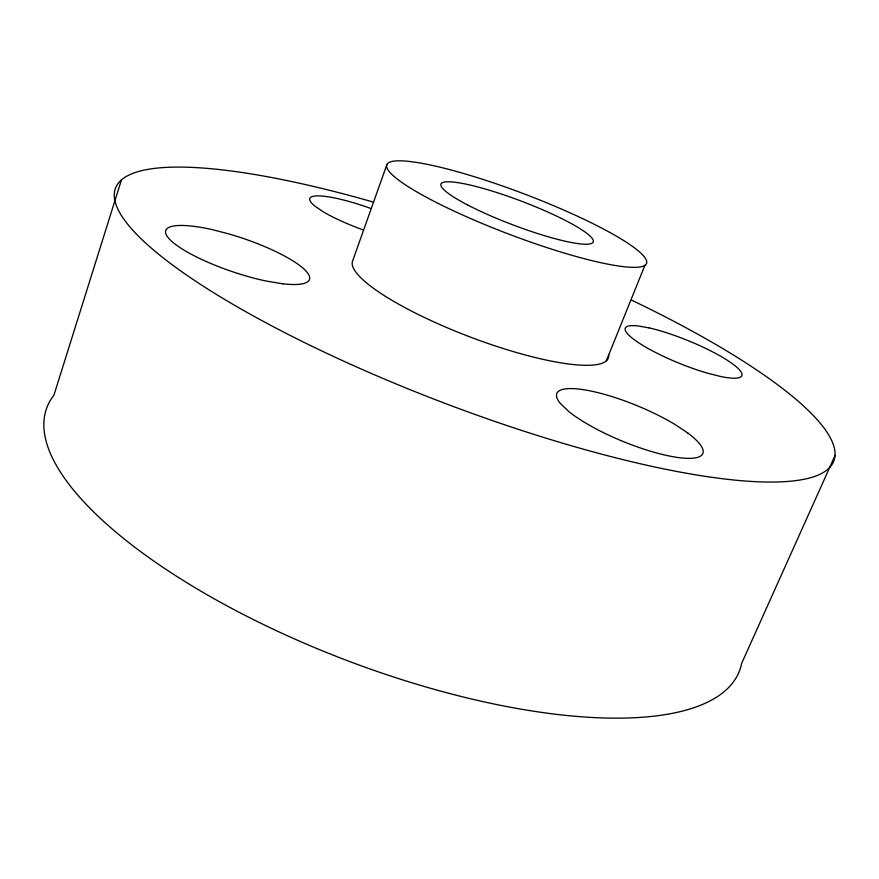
<?xml version="1.0" encoding="UTF-8"?>
<svg xmlns="http://www.w3.org/2000/svg" width="879" height="879" viewBox="0 0 879 879"><rect width="100%" height="100%" fill="white"/><g stroke="black" fill="none" stroke-linecap="round" stroke-linejoin="round"><path stroke-width="1.32" d="M121.434 179.942L53.938 395.176A370.477 129.905 20.8 0 0 338.305 657.173A370.477 129.905 20.8 0 0 741.667 663.348L835.05 455.509M386.903 164.571L352.688 260.766A136.75 29.326 20.8 0 0 476.44 339.349A136.75 29.326 20.8 0 0 608.653 354.841M606.334 360.819L644.922 265.304A138.904 21.525 20.8 0 0 471.463 175.822A138.904 21.525 20.8 0 0 433.666 201.104A138.904 21.525 20.8 0 0 644.922 265.304M363.225 229.924A60.53 11.372 19.9 0 1 323.022 211.663L314.88 206.104A60.53 11.372 19.9 0 1 370.597 208.4M631.507 300.091A384.2 84.186 20.8 0 1 743.502 480.879A384.2 84.186 20.8 0 1 169.889 263.041A384.2 84.186 20.8 0 1 373.663 202.17M282.807 283.807L266.172 281.038A75.913 17.492 18.8 0 1 170.746 240.439A75.913 17.492 18.8 0 1 212.487 229.672L230.111 234.264A75.913 17.492 18.8 0 1 304.288 269.315A75.913 17.492 18.8 0 1 282.807 283.807M648.878 327.845L638.132 325.955A62.947 12.163 22.2 0 0 636.956 341.634A62.947 12.163 22.2 0 0 706.694 372.949L720.198 376.399A62.947 12.163 22.2 0 0 729.9 361.994A62.947 12.163 22.2 0 0 648.878 327.845M687.839 433.039L674.709 424.315A78.934 19.206 22.4 0 0 587.524 390.386A78.934 19.206 22.4 0 0 560.143 403.219L568.647 411.427A78.934 19.206 22.4 0 0 672.578 456.64A78.934 19.206 22.4 0 0 687.839 433.039M467.375 204.829A81.428 12.592 20.8 0 0 592.028 243.186A81.428 12.592 20.8 0 0 491.877 190.996A81.428 12.592 20.8 0 0 467.375 204.829"/></g></svg>
